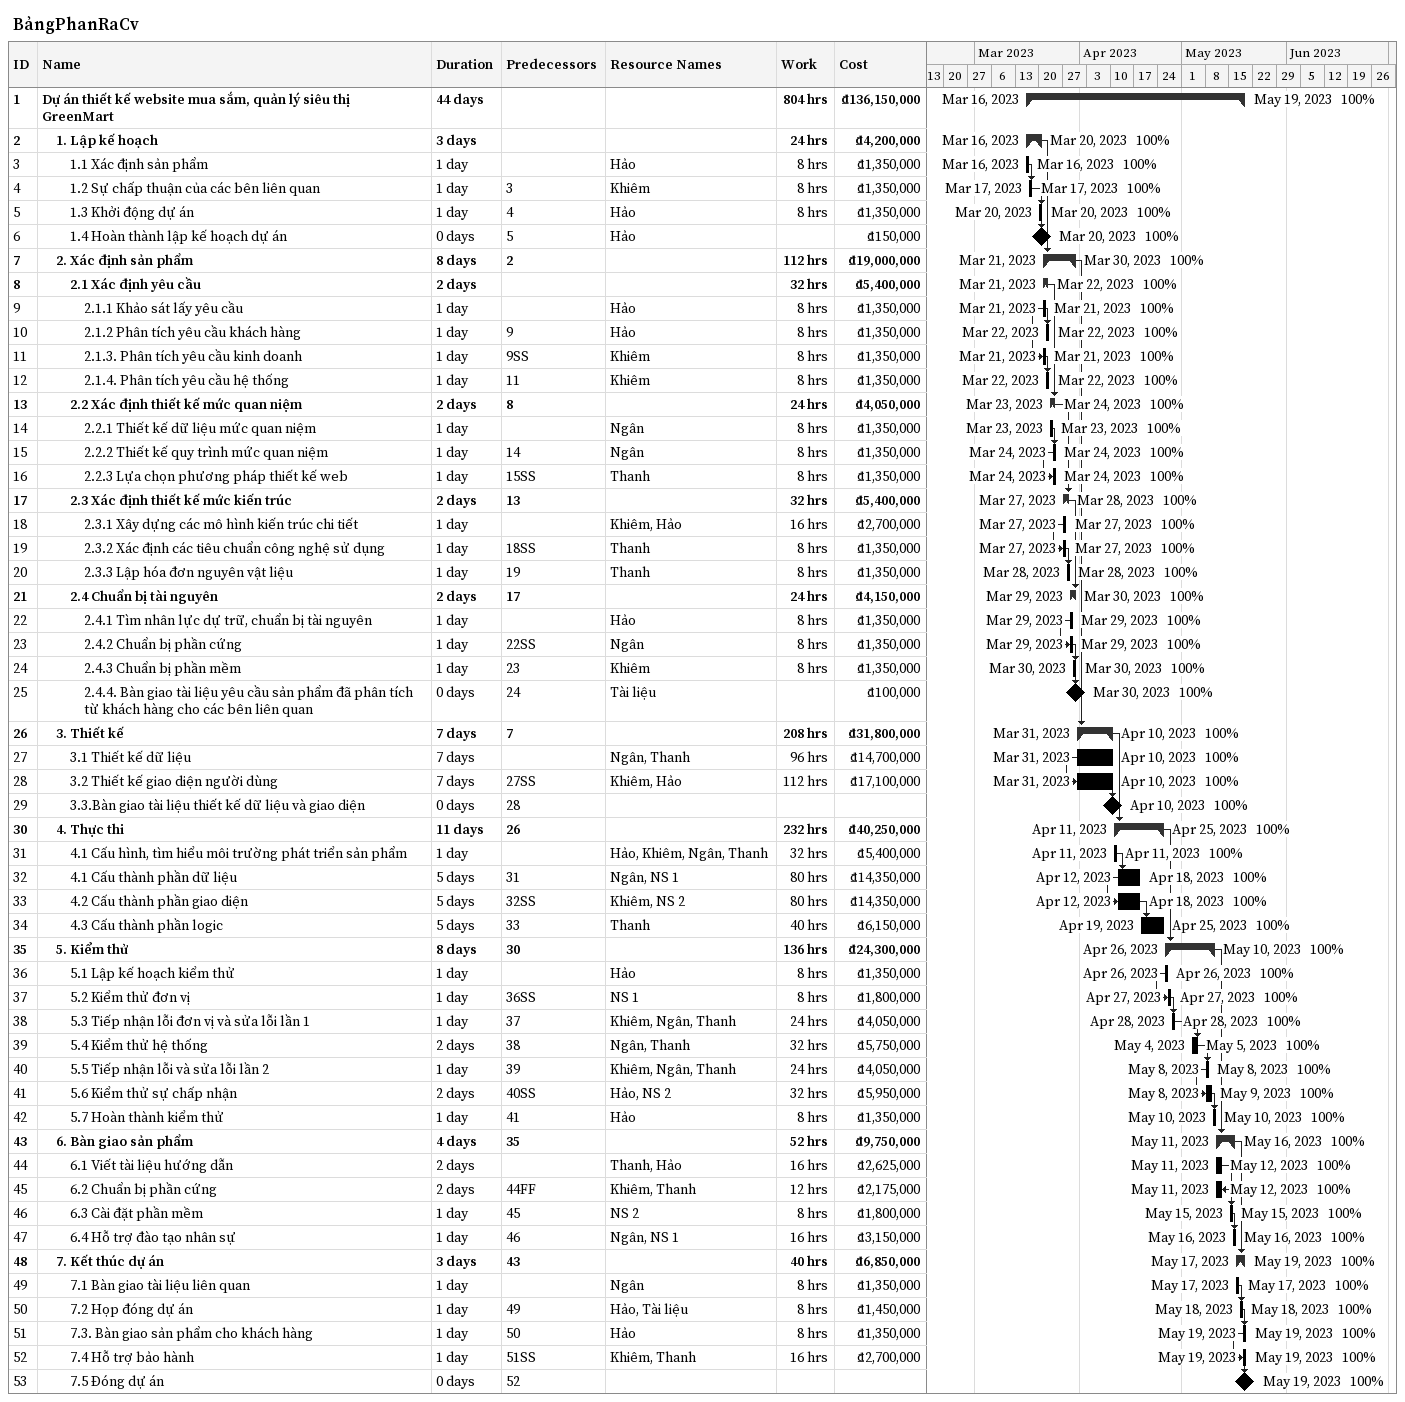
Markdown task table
BảngPhanRaCv

| ID | Level | Task | Duration | Start | Finish | Predecessors | Resources | % complete | Work (h) | Cost (₫) |
|---|---|---|---|---|---|---|---|---|---|---|
| 1 | 1 | **Dự án thiết kế website mua sắm, quản lý siêu thị GreenMart** | 44d | 2023-03-16 | 2023-05-19 |  |  | 100 | 804 | 136150000 |
| 2 | 2 | **1. Lập kế hoạch** | 3d | 2023-03-16 | 2023-03-20 |  |  | 100 | 24 | 4200000 |
| 3 | 3 | 1.1 Xác định sản phẩm | 1d | 2023-03-16 | 2023-03-16 |  | Hảo | 100 | 8 | 1350000 |
| 4 | 3 | 1.2 Sự chấp thuận của các bên liên quan | 1d | 2023-03-17 | 2023-03-17 | 3 | Khiêm | 100 | 8 | 1350000 |
| 5 | 3 | 1.3 Khởi động dự án | 1d | 2023-03-20 | 2023-03-20 | 4 | Hảo | 100 | 8 | 1350000 |
| 6 | 3 | 1.4 Hoàn thành lập kế hoạch dự án | 0d | 2023-03-20 | 2023-03-20 | 5 | Hảo | 100 |  | 150000 |
| 7 | 2 | **2. Xác định sản phẩm** | 8d | 2023-03-21 | 2023-03-30 | 2 |  | 100 | 112 | 19000000 |
| 8 | 3 | **2.1 Xác định yêu cầu** | 2d | 2023-03-21 | 2023-03-22 |  |  | 100 | 32 | 5400000 |
| 9 | 4 | 2.1.1 Khảo sát lấy yêu cầu | 1d | 2023-03-21 | 2023-03-21 |  | Hảo | 100 | 8 | 1350000 |
| 10 | 4 | 2.1.2 Phân tích yêu cầu khách hàng | 1d | 2023-03-22 | 2023-03-22 | 9 | Hảo | 100 | 8 | 1350000 |
| 11 | 4 | 2.1.3. Phân tích yêu cầu kinh doanh | 1d | 2023-03-21 | 2023-03-21 | 9SS | Khiêm | 100 | 8 | 1350000 |
| 12 | 4 | 2.1.4. Phân tích yêu cầu hệ thống | 1d | 2023-03-22 | 2023-03-22 | 11 | Khiêm | 100 | 8 | 1350000 |
| 13 | 3 | **2.2 Xác định thiết kế mức quan niệm** | 2d | 2023-03-23 | 2023-03-24 | 8 |  | 100 | 24 | 4050000 |
| 14 | 4 | 2.2.1 Thiết kế dữ liệu mức quan niệm | 1d | 2023-03-23 | 2023-03-23 |  | Ngân | 100 | 8 | 1350000 |
| 15 | 4 | 2.2.2 Thiết kế quy trình mức quan niệm | 1d | 2023-03-24 | 2023-03-24 | 14 | Ngân | 100 | 8 | 1350000 |
| 16 | 4 | 2.2.3 Lựa chọn phương pháp thiết kế web | 1d | 2023-03-24 | 2023-03-24 | 15SS | Thanh | 100 | 8 | 1350000 |
| 17 | 3 | **2.3 Xác định thiết kế mức kiến trúc** | 2d | 2023-03-27 | 2023-03-28 | 13 |  | 100 | 32 | 5400000 |
| 18 | 4 | 2.3.1 Xây dựng các mô hình kiến trúc chi tiết | 1d | 2023-03-27 | 2023-03-27 |  | Khiêm, Hảo | 100 | 16 | 2700000 |
| 19 | 4 | 2.3.2 Xác định các tiêu chuẩn công nghệ sử dụng | 1d | 2023-03-27 | 2023-03-27 | 18SS | Thanh | 100 | 8 | 1350000 |
| 20 | 4 | 2.3.3 Lập hóa đơn nguyên vật liệu | 1d | 2023-03-28 | 2023-03-28 | 19 | Thanh | 100 | 8 | 1350000 |
| 21 | 3 | **2.4 Chuẩn bị tài nguyên** | 2d | 2023-03-29 | 2023-03-30 | 17 |  | 100 | 24 | 4150000 |
| 22 | 4 | 2.4.1 Tìm nhân lực dự trữ, chuẩn bị tài nguyên | 1d | 2023-03-29 | 2023-03-29 |  | Hảo | 100 | 8 | 1350000 |
| 23 | 4 | 2.4.2 Chuẩn bị phần cứng | 1d | 2023-03-29 | 2023-03-29 | 22SS | Ngân | 100 | 8 | 1350000 |
| 24 | 4 | 2.4.3 Chuẩn bị phần mềm | 1d | 2023-03-30 | 2023-03-30 | 23 | Khiêm | 100 | 8 | 1350000 |
| 25 | 4 | 2.4.4. Bàn giao tài liệu yêu cầu sản phẩm đã phân tích từ khách hàng cho các bên liên quan | 0d | 2023-03-30 | 2023-03-30 | 24 | Tài liệu | 100 |  | 100000 |
| 26 | 2 | **3. Thiết kế** | 7d | 2023-03-31 | 2023-04-10 | 7 |  | 100 | 208 | 31800000 |
| 27 | 3 | 3.1 Thiết kế dữ liệu | 7d | 2023-03-31 | 2023-04-10 |  | Ngân, Thanh | 100 | 96 | 14700000 |
| 28 | 3 | 3.2 Thiết kế giao diện người dùng | 7d | 2023-03-31 | 2023-04-10 | 27SS | Khiêm, Hảo | 100 | 112 | 17100000 |
| 29 | 3 | 3.3.Bàn giao tài liệu thiết kế dữ liệu và giao diện | 0d | 2023-04-10 | 2023-04-10 | 28 |  | 100 |  |  |
| 30 | 2 | **4. Thực thi** | 11d | 2023-04-11 | 2023-04-25 | 26 |  | 100 | 232 | 40250000 |
| 31 | 3 | 4.1 Cấu hình, tìm hiểu môi trường phát triển sản phẩm | 1d | 2023-04-11 | 2023-04-11 |  | Hảo, Khiêm, Ngân, Thanh | 100 | 32 | 5400000 |
| 32 | 3 | 4.1 Cấu thành phần dữ liệu | 5d | 2023-04-12 | 2023-04-18 | 31 | Ngân, NS 1 | 100 | 80 | 14350000 |
| 33 | 3 | 4.2 Cấu thành phần giao diện | 5d | 2023-04-12 | 2023-04-18 | 32SS | Khiêm, NS 2 | 100 | 80 | 14350000 |
| 34 | 3 | 4.3 Cấu thành phần logic | 5d | 2023-04-19 | 2023-04-25 | 33 | Thanh | 100 | 40 | 6150000 |
| 35 | 2 | **5. Kiểm thử** | 8d | 2023-04-26 | 2023-05-10 | 30 |  | 100 | 136 | 24300000 |
| 36 | 3 | 5.1 Lập kế hoạch kiểm thử | 1d | 2023-04-26 | 2023-04-26 |  | Hảo | 100 | 8 | 1350000 |
| 37 | 3 | 5.2 Kiểm thử đơn vị | 1d | 2023-04-27 | 2023-04-27 | 36SS | NS 1 | 100 | 8 | 1800000 |
| 38 | 3 | 5.3 Tiếp nhận lỗi đơn vị và sửa lỗi lần 1 | 1d | 2023-04-28 | 2023-04-28 | 37 | Khiêm, Ngân, Thanh | 100 | 24 | 4050000 |
| 39 | 3 | 5.4 Kiểm thử hệ thống | 2d | 2023-05-04 | 2023-05-05 | 38 | Ngân, Thanh | 100 | 32 | 5750000 |
| 40 | 3 | 5.5 Tiếp nhận lỗi và sửa lỗi lần 2 | 1d | 2023-05-08 | 2023-05-08 | 39 | Khiêm, Ngân, Thanh | 100 | 24 | 4050000 |
| 41 | 3 | 5.6 Kiểm thử sự chấp nhận | 2d | 2023-05-08 | 2023-05-09 | 40SS | Hảo, NS 2 | 100 | 32 | 5950000 |
| 42 | 3 | 5.7 Hoàn thành kiểm thử | 1d | 2023-05-10 | 2023-05-10 | 41 | Hảo | 100 | 8 | 1350000 |
| 43 | 2 | **6. Bàn giao sản phẩm** | 4d | 2023-05-11 | 2023-05-16 | 35 |  | 100 | 52 | 9750000 |
| 44 | 3 | 6.1 Viết tài liệu hướng dẫn | 2d | 2023-05-11 | 2023-05-12 |  | Thanh, Hảo | 100 | 16 | 2625000 |
| 45 | 3 | 6.2 Chuẩn bị phần cứng | 2d | 2023-05-11 | 2023-05-12 | 44FF | Khiêm, Thanh | 100 | 12 | 2175000 |
| 46 | 3 | 6.3 Cài đặt phần mềm | 1d | 2023-05-15 | 2023-05-15 | 45 | NS 2 | 100 | 8 | 1800000 |
| 47 | 3 | 6.4 Hỗ trợ đào tạo nhân sự | 1d | 2023-05-16 | 2023-05-16 | 46 | Ngân, NS 1 | 100 | 16 | 3150000 |
| 48 | 2 | **7. Kết thúc dự án** | 3d | 2023-05-17 | 2023-05-19 | 43 |  | 100 | 40 | 6850000 |
| 49 | 3 | 7.1 Bàn giao tài liệu liên quan | 1d | 2023-05-17 | 2023-05-17 |  | Ngân | 100 | 8 | 1350000 |
| 50 | 3 | 7.2 Họp đóng dự án | 1d | 2023-05-18 | 2023-05-18 | 49 | Hảo, Tài liệu | 100 | 8 | 1450000 |
| 51 | 3 | 7.3. Bàn giao sản phẩm cho khách hàng | 1d | 2023-05-19 | 2023-05-19 | 50 | Hảo | 100 | 8 | 1350000 |
| 52 | 3 | 7.4 Hỗ trợ bảo hành | 1d | 2023-05-19 | 2023-05-19 | 51SS | Khiêm, Thanh | 100 | 16 | 2700000 |
| 53 | 3 | 7.5 Đóng dự án | 0d | 2023-05-19 | 2023-05-19 | 52 |  | 100 |  |  |
